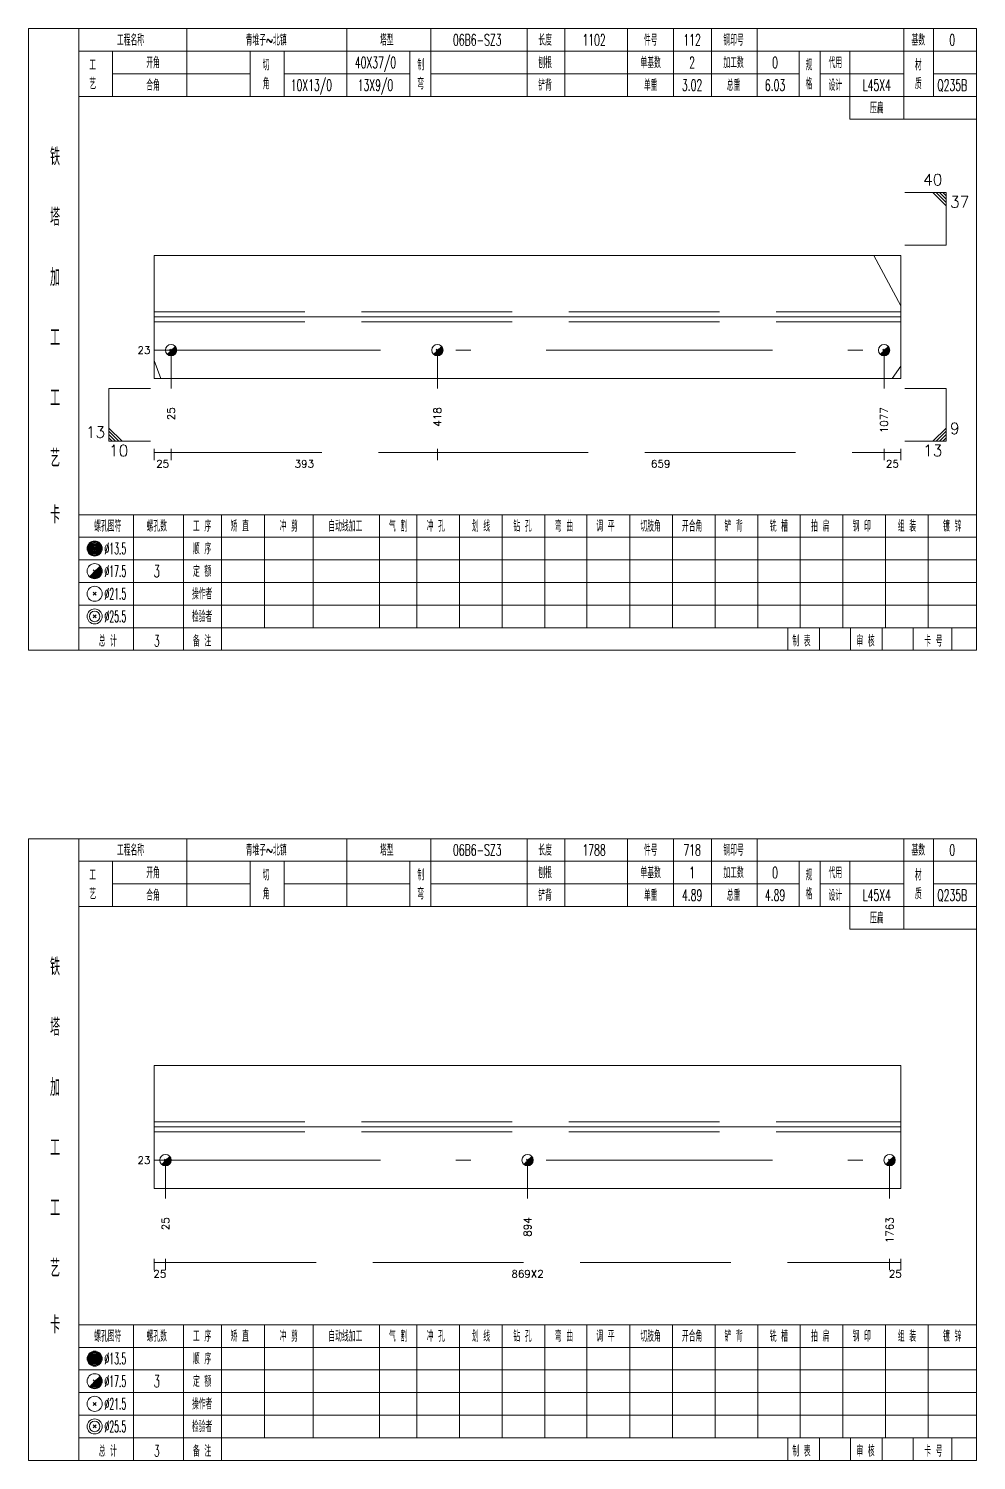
# Model space of a CAD drawing. Extents: x 0 to 30090, y 0 to 380.
# Drawn here: x 2712.6 to 2964, y 0 to 380 of the extents above; entities that cross this region are included whole.
import ezdxf
from ezdxf.enums import TextEntityAlignment as Align

# ---------------------------------------------------------------- set-up
doc = ezdxf.new("R2010")
doc.units = 0
doc.header["$LTSCALE"] = 20
doc.header["$MEASUREMENT"] = 0
doc.linetypes.add('一点画线', pattern=[5.2, 3, -1, 0.2, -1])
doc.linetypes.add('虚线', pattern=[2.75, 2, -0.75])
doc.layers.get('0').update_dxf_attribs({"linetype": 'CONTINUOUS', "lineweight": 25})
for name, color, linetype, lineweight in [('1', 7, 'CONTINUOUS', 25), ('4', 7, 'CONTINUOUS', 25), ('5', 7, 'CONTINUOUS', 25)]:
    doc.layers.add(name, color=color, linetype=linetype, lineweight=lineweight)
doc.styles.get("Standard").update_dxf_attribs({"font": 'simplex', "width": 0.7, "bigfont": 'gbhzfs.shx'})

# ---------------------------------------------------------------- blocks, each defined once
blk = doc.blocks.new('孔17.5')
at = {"layer": '5', "color": 7, "linetype": 'Continuous', "lineweight": 13}
for p, q in [((-0.2, -0.2), (0.2, 0.2)), ((-0.2, 0.2), (0.2, -0.2))]:
    blk.add_line(p, q, dxfattribs=at)
blk.add_circle((0, 0), 1, dxfattribs=at)
for radius in [0.9, 0.8, 0.7, 0.6, 0.5, 0.4, 0.3, 0.2, 0.1]:
    blk.add_arc((0, 0), radius, 225, 45, dxfattribs=at)

msp = doc.modelspace()

# ---------------------------------------------------------------- linework, layer by layer
at = {"color": 7, "linetype": 'Continuous', "lineweight": 13}
for p, q in [((2956, 336.5), (2945, 336.5)), ((2952.5, 336.5), (2956, 333)), ((2953.38, 336.5), (2956, 333.88)), ((2954.25, 336.5), (2956, 334.75)), ((2955.12, 336.5), (2956, 335.62)), ((2956, 322.5), (2956, 336.5)), ((2944, 306.4), (2936.81, 319.83)), ((2956, 322.5), (2945, 322.5)), ((2750.39, 294.67), (2750.39, 284.5)), ((2821.04, 294.67), (2821.04, 284.5)), ((2939.51, 294.67), (2939.51, 284.5)), ((2745.9, 291.89), (2747.7, 287.17)), ((2944, 290.43), (2941.66, 287.17)), ((2733.9, 284.5), (2744.9, 284.5)), ((2733.9, 284.5), (2733.9, 270.5)), ((2956, 284.5), (2945, 284.5)), ((2956, 284.5), (2956, 270.5)), ((2737.4, 270.5), (2733.9, 274)), ((2952.5, 270.5), (2956, 274)), ((2736.53, 270.5), (2733.9, 273.12)), ((2735.65, 270.5), (2733.9, 272.25)), ((2734.78, 270.5), (2733.9, 271.38)), ((2733.9, 270.5), (2744.9, 270.5)), ((2956, 270.5), (2945, 270.5)), ((2953.38, 270.5), (2956, 273.12)), ((2954.25, 270.5), (2956, 272.25)), ((2955.12, 270.5), (2956, 271.38)), ((2748.9, 79.67), (2748.9, 69.5)), ((2844.95, 79.67), (2844.95, 69.5)), ((2941, 79.67), (2941, 69.5))]:
    msp.add_line(p, q, dxfattribs=at)
at = {"color": 7, "linetype": 'Continuous', "lineweight": 18}
for p, q in [((2745.9, 319.83), (2745.9, 287.17)), ((2745.9, 319.83), (2944, 319.83)), ((2944, 319.83), (2944, 287.17)), ((2745.9, 303.5), (2944, 303.5)), ((2745.9, 104.83), (2745.9, 72.17)), ((2745.9, 104.83), (2944, 104.83)), ((2944, 104.83), (2944, 72.17)), ((2745.9, 88.5), (2944, 88.5))]:
    msp.add_line(p, q, dxfattribs=at)
at = {"color": 1, "linetype": '虚线', "lineweight": 18}
for p, q in [((2745.9, 304.83), (2944, 304.83)), ((2745.9, 302.17), (2944, 302.17)), ((2745.9, 89.83), (2944, 89.83)), ((2745.9, 87.17), (2944, 87.17))]:
    msp.add_line(p, q, dxfattribs=at)
at = {"color": 3, "linetype": '一点画线', "lineweight": 13}
for p, q in [((2745.9, 294.67), (2944, 294.67)), ((2745.9, 79.67), (2944, 79.67))]:
    msp.add_line(p, q, dxfattribs=at)
at = {"color": 8, "linetype": '虚线', "lineweight": 9}
for p, q in [((2745.9, 268.5), (2745.9, 265.5)), ((2745.9, 267.5), (2750.39, 267.5)), ((2750.39, 268.5), (2750.39, 265.5)), ((2750.39, 268.5), (2750.39, 265.5)), ((2750.39, 267.5), (2821.04, 267.5)), ((2821.04, 268.5), (2821.04, 265.5)), ((2821.04, 268.5), (2821.04, 265.5)), ((2821.04, 267.5), (2939.51, 267.5)), ((2939.51, 268.5), (2939.51, 265.5)), ((2939.51, 268.5), (2939.51, 265.5)), ((2939.51, 267.5), (2944, 267.5)), ((2944, 268.5), (2944, 265.5)), ((2745.9, 53.5), (2745.9, 50.5)), ((2748.9, 53.5), (2748.9, 50.5)), ((2748.9, 53.5), (2748.9, 50.5)), ((2941, 53.5), (2941, 50.5)), ((2941, 53.5), (2941, 50.5)), ((2944, 53.5), (2944, 50.5)), ((2745.9, 52.5), (2748.9, 52.5)), ((2748.9, 52.5), (2941, 52.5)), ((2941, 52.5), (2944, 52.5))]:
    msp.add_line(p, q, dxfattribs=at)
at = {"layer": '1', "color": 7, "linetype": 'Continuous', "lineweight": 18}
for p, q in [((2745.9, 287.17), (2944, 287.17)), ((2745.9, 72.17), (2944, 72.17))]:
    msp.add_line(p, q, dxfattribs=at)
at = {"layer": '4', "color": 1, "linetype": 'Continuous', "lineweight": 18}
for p, q in [((2725.9, 215), (2725.9, 380)), ((2754.6, 362), (2754.6, 380)), ((2797, 362), (2797, 380)), ((2819.3, 362), (2819.3, 380)), ((2844.8, 362), (2844.8, 380)), ((2854.8, 362), (2854.8, 380)), ((2871.5, 362), (2871.5, 380)), ((2883.7, 362), (2883.7, 380)), ((2893.7, 362), (2893.7, 380)), ((2905.9, 362), (2905.9, 380)), ((2944.8, 356), (2944.8, 380)), ((2952.6, 362), (2952.6, 380)), ((2725.9, 374), (2964, 374)), ((2734.8, 362), (2734.8, 374)), ((2771.4, 362), (2771.4, 374)), ((2780.4, 362), (2780.4, 374)), ((2813.7, 362), (2813.7, 374)), ((2917, 362), (2917, 374)), ((2922.6, 362), (2922.6, 374)), ((2930.4, 356), (2930.4, 374)), ((2734.8, 368), (2771.4, 368)), ((2780.4, 368), (2813.7, 368)), ((2819.3, 368), (2917, 368)), ((2922.6, 368), (2944.8, 368)), ((2952.6, 368), (2964, 368)), ((2725.9, 362), (2964, 362)), ((2930.4, 356), (2964, 356)), ((2725.9, 251), (2964, 251)), ((2740.4, 215), (2740.4, 251)), ((2753.7, 215), (2753.7, 251)), ((2763.8, 215), (2763.8, 251)), ((2775.2, 221), (2775.2, 251)), ((2788.1, 221), (2788.1, 251)), ((2805.7, 221), (2805.7, 251)), ((2815.6, 221), (2815.6, 251)), ((2826.9, 221), (2826.9, 251)), ((2838.2, 221), (2838.2, 251)), ((2849.5, 221), (2849.5, 251)), ((2860.7, 221), (2860.7, 251)), ((2872.1, 221), (2872.1, 251)), ((2883.4, 221), (2883.4, 251)), ((2894.7, 221), (2894.7, 251)), ((2906, 221), (2906, 251)), ((2917.3, 221), (2917.3, 251)), ((2928.6, 221), (2928.6, 251)), ((2939.9, 221), (2939.9, 251)), ((2951.2, 221), (2951.2, 251)), ((2725.9, 245), (2964, 245)), ((2725.9, 239), (2964, 239)), ((2725.9, 233), (2964, 233)), ((2725.9, 227), (2964, 227)), ((2725.9, 221), (2964, 221)), ((2914, 215), (2914, 221)), ((2922.4, 215), (2922.4, 221)), ((2930.6, 215), (2930.6, 221)), ((2939, 215), (2939, 221)), ((2947.2, 215), (2947.2, 221)), ((2957.5, 215), (2957.5, 221)), ((2725.9, 0), (2725.9, 165)), ((2754.6, 147), (2754.6, 165)), ((2797, 147), (2797, 165)), ((2819.3, 147), (2819.3, 165)), ((2844.8, 147), (2844.8, 165)), ((2854.8, 147), (2854.8, 165)), ((2871.5, 147), (2871.5, 165)), ((2883.7, 147), (2883.7, 165)), ((2893.7, 147), (2893.7, 165)), ((2905.9, 147), (2905.9, 165)), ((2944.8, 141), (2944.8, 165)), ((2952.6, 147), (2952.6, 165)), ((2725.9, 159), (2964, 159)), ((2734.8, 147), (2734.8, 159)), ((2771.4, 147), (2771.4, 159)), ((2780.4, 147), (2780.4, 159)), ((2813.7, 147), (2813.7, 159)), ((2917, 147), (2917, 159)), ((2922.6, 147), (2922.6, 159)), ((2930.4, 141), (2930.4, 159)), ((2734.8, 153), (2771.4, 153)), ((2780.4, 153), (2813.7, 153)), ((2819.3, 153), (2917, 153)), ((2922.6, 153), (2944.8, 153)), ((2952.6, 153), (2964, 153)), ((2725.9, 147), (2964, 147)), ((2930.4, 141), (2964, 141)), ((2725.9, 36), (2964, 36)), ((2740.4, 0), (2740.4, 36)), ((2753.7, 0), (2753.7, 36)), ((2763.8, 0), (2763.8, 36)), ((2775.2, 6), (2775.2, 36)), ((2788.1, 6), (2788.1, 36)), ((2805.7, 6), (2805.7, 36)), ((2815.6, 6), (2815.6, 36)), ((2826.9, 6), (2826.9, 36)), ((2838.2, 6), (2838.2, 36)), ((2849.5, 6), (2849.5, 36)), ((2860.7, 6), (2860.7, 36)), ((2872.1, 6), (2872.1, 36)), ((2883.4, 6), (2883.4, 36)), ((2894.7, 6), (2894.7, 36)), ((2906, 6), (2906, 36)), ((2917.3, 6), (2917.3, 36)), ((2928.6, 6), (2928.6, 36)), ((2939.9, 6), (2939.9, 36)), ((2951.2, 6), (2951.2, 36)), ((2725.9, 30), (2964, 30)), ((2725.9, 24), (2964, 24)), ((2725.9, 18), (2964, 18)), ((2725.9, 12), (2964, 12)), ((2725.9, 6), (2964, 6)), ((2914, 0), (2914, 6)), ((2922.4, 0), (2922.4, 6)), ((2930.6, 0), (2930.6, 6)), ((2939, 0), (2939, 6)), ((2947.2, 0), (2947.2, 6)), ((2957.5, 0), (2957.5, 6))]:
    msp.add_line(p, q, dxfattribs=at)
at = {"layer": '4', "color": 7, "linetype": 'Continuous', "lineweight": 13}
for p, q in [((2729.9, 241.8), (2730.3, 242.2)), ((2730.3, 241.8), (2729.9, 242.2)), ((2729.7, 235.6), (2730.5, 236.4)), ((2729.7, 236.4), (2730.5, 235.6)), ((2729.7, 229.6), (2730.5, 230.4)), ((2729.7, 230.4), (2730.5, 229.6)), ((2729.7, 223.6), (2730.5, 224.4)), ((2729.7, 224.4), (2730.5, 223.6)), ((2729.9, 26.8), (2730.3, 27.2)), ((2730.3, 26.8), (2729.9, 27.2)), ((2729.7, 20.6), (2730.5, 21.4)), ((2729.7, 21.4), (2730.5, 20.6)), ((2729.7, 14.6), (2730.5, 15.4)), ((2729.7, 15.4), (2730.5, 14.6)), ((2729.7, 8.6), (2730.5, 9.4)), ((2729.7, 9.4), (2730.5, 8.6))]:
    msp.add_line(p, q, dxfattribs=at)
at = {"layer": '4', "color": 1, "linetype": 'Continuous', "lineweight": 18}
for points in [[(2712.6, 380), (2712.6, 215), (2964, 215), (2964, 380)], [(2712.6, 165), (2712.6, 0), (2964, 0), (2964, 165)]]:
    msp.add_lwpolyline(points, close=True, dxfattribs=at)
at = {"layer": '4', "color": 7, "linetype": 'Continuous', "lineweight": 13}
for centre, radius in [((2730.1, 242), 2), ((2730.1, 242), 1.8), ((2730.1, 242), 1.6), ((2730.1, 242), 1.4), ((2730.1, 242), 1.2), ((2730.1, 242), 1), ((2730.1, 242), 0.8), ((2730.1, 242), 0.6), ((2730.1, 242), 0.4), ((2730.1, 242), 0.2), ((2730.1, 236), 2), ((2730.1, 230), 2), ((2730.1, 224), 2), ((2730.1, 224), 1.4), ((2730.1, 27), 2), ((2730.1, 27), 1.8), ((2730.1, 27), 1.6), ((2730.1, 27), 1.4), ((2730.1, 27), 1.2), ((2730.1, 27), 1), ((2730.1, 27), 0.8), ((2730.1, 27), 0.6), ((2730.1, 27), 0.4), ((2730.1, 27), 0.2), ((2730.1, 21), 2), ((2730.1, 15), 2), ((2730.1, 9), 2), ((2730.1, 9), 1.4)]:
    msp.add_circle(centre, radius, dxfattribs=at)
for centre, radius in [((2730.1, 236), 1.8), ((2730.1, 236), 1.6), ((2730.1, 236), 1.4), ((2730.1, 236), 1.2), ((2730.1, 236), 1), ((2730.1, 236), 0.8), ((2730.1, 236), 0.6), ((2730.1, 236), 0.4), ((2730.1, 236), 0.2), ((2730.1, 21), 1.8), ((2730.1, 21), 1.6), ((2730.1, 21), 1.4), ((2730.1, 21), 1.2), ((2730.1, 21), 1), ((2730.1, 21), 0.8), ((2730.1, 21), 0.6), ((2730.1, 21), 0.4), ((2730.1, 21), 0.2)]:
    msp.add_arc(centre, radius, 225, 45, dxfattribs=at)

# ---------------------------------------------------------------- block references
at = {"layer": '1', "color": 7, "linetype": 'Continuous', "lineweight": 13, "xscale": 1.5, "yscale": 1.5, "zscale": 1.5}
for p in [(2750.39, 294.67), (2821.04, 294.67), (2939.51, 294.67), (2748.9, 79.67), (2844.95, 79.67), (2941, 79.67)]:
    msp.add_blockref('孔17.5', p, dxfattribs=at)

# ---------------------------------------------------------------- texts
at = {"color": 7, "linetype": 'Continuous', "lineweight": 13}
for s, p in [('40', (2955, 337.5)), ('13', (2732.9, 270.5))]:
    msp.add_text(s, height=3, dxfattribs=at).set_placement(p, align=Align.BOTTOM_RIGHT)
for s, p in [('37', (2957, 335.5)), ('10', (2733.9, 269.5))]:
    msp.add_text(s, height=3, dxfattribs=at).set_placement(p, align=Align.TOP_LEFT)
for p in [(2744.9, 294.67), (2744.9, 79.67)]:
    msp.add_text('23', height=2, dxfattribs=at).set_placement(p, align=Align.MIDDLE_RIGHT)
msp.add_text('9', height=3, dxfattribs=at).set_placement((2957, 271.5), align=Align.BOTTOM_LEFT)
msp.add_text('13', height=3, dxfattribs=at).set_placement((2955, 269.5), align=Align.TOP_RIGHT)
at = {"color": 8, "linetype": 'Continuous', "lineweight": 9}
for s, p in [('25', (2748.15, 265.5)), ('393', (2785.72, 265.5)), ('659', (2880.27, 265.5)), ('25', (2941.75, 265.5)), ('25', (2747.4, 50.5)), ('869X2', (2844.95, 50.5)), ('25', (2942.5, 50.5))]:
    msp.add_text(s, height=2, dxfattribs=at).set_placement(p, align=Align.TOP_CENTER)
at = {"layer": '1', "color": 7, "linetype": 'Continuous', "lineweight": 13}
for s, p in [('25', (2750.39, 279.5)), ('418', (2821.04, 279.5)), ('1077', (2939.51, 279.5)), ('25', (2748.9, 64.5)), ('894', (2844.95, 64.5)), ('1763', (2941, 64.5))]:
    msp.add_text(s, height=2, rotation=90, dxfattribs=at).set_placement(p, align=Align.MIDDLE_RIGHT)
at = {"layer": '4', "color": 1, "linetype": 'Continuous', "lineweight": 13}
for s, height, width, p in [('工程名称', 3, 0.6, (2739.6, 377)), ('青堆子~北镇', 3, 0.6, (2775.6, 377)), ('塔型', 3, 0.6, (2807.6, 377)), ('06B6-SZ3', 3, 0.6, (2831.6, 377)), ('长度', 3, 0.6, (2849.6, 377)), ('1102', 3, 0.6, (2862.6, 377)), ('件号', 3, 0.6, (2877.6, 377)), ('112', 3, 0.6, (2888.6, 377)), ('钢印号', 3, 0.6, (2899.6, 377)), ('基数', 3, 0.6, (2948.6, 377)), ('0', 3, 0.6, (2957.6, 377)), ('开角', 3, 0.6, (2745.6, 371)), ('40X37/0', 3, 0.6, (2804.6, 371)), ('刨根', 3, 0.6, (2849.6, 371)), ('单基数', 3, 0.6, (2877.6, 371)), ('2', 3, 0.6, (2888.6, 371)), ('加工数', 3, 0.6, (2899.6, 371)), ('0', 3, 0.6, (2910.6, 371)), ('代用', 3, 0.6, (2926.6, 371)), ('工', 3, 0.6, (2729.6, 370.4)), ('切', 3, 0.6, (2775.6, 370.4)), ('制', 3, 0.6, (2816.6, 370.4)), ('规', 3, 0.6, (2919.6, 370.4)), ('材', 3, 0.6, (2948.6, 370.4)), ('艺', 3, 0.6, (2729.6, 365.4)), ('合角', 3, 0.6, (2745.6, 365)), ('角', 3, 0.6, (2775.6, 365.4)), ('10X13/0', 3, 0.6, (2787.6, 365)), ('13X9/0', 3, 0.6, (2804.6, 365)), ('弯', 3, 0.6, (2816.6, 365.4)), ('铲背', 3, 0.6, (2849.6, 365)), ('单重', 3, 0.6, (2877.6, 365)), ('3.02', 3, 0.6, (2888.6, 365)), ('总重', 3, 0.6, (2899.6, 365)), ('6.03', 3, 0.6, (2910.6, 365)), ('格', 3, 0.6, (2919.6, 365.4)), ('设计', 3, 0.6, (2926.6, 365)), ('L45X4', 3, 0.6, (2937.6, 365)), ('质', 3, 0.6, (2948.6, 365.4)), ('Q235B', 3, 0.6, (2957.6, 365)), ('压扁', 3, 0.6, (2937.6, 359)), ('铁', 4.6, 0.8, (2719.6, 346)), ('塔', 4.6, 0.8, (2719.6, 330)), ('加', 4.6, 0.8, (2719.6, 314)), ('工', 4.6, 0.8, (2719.6, 298)), ('工', 4.6, 0.8, (2719.6, 282)), ('艺', 4.6, 0.8, (2719.6, 266)), ('卡', 4.6, 0.8, (2719.6, 251)), ('螺孔图符', 3, 0.6, (2733.6, 248)), ('螺孔数', 3, 0.6, (2746.6, 248)), ('工 序', 3, 0.6, (2758.6, 248)), ('矫 直', 3, 0.6, (2768.6, 248)), ('冲 剪', 3, 0.6, (2781.6, 248)), ('自动线加工', 3, 0.6, (2796.6, 248)), ('气 割', 3, 0.6, (2810.6, 248)), ('冲 孔', 3, 0.6, (2820.6, 248)), ('划 线', 3, 0.6, (2832.6, 248)), ('钻 孔', 3, 0.6, (2843.6, 248)), ('弯 曲', 3, 0.6, (2854.6, 248)), ('调 平', 3, 0.6, (2865.6, 248)), ('切肢角', 3, 0.6, (2877.6, 248)), ('开合角', 3, 0.6, (2888.6, 248)), ('铲 背', 3, 0.6, (2899.6, 248)), ('铣 槽', 3, 0.6, (2911.6, 248)), ('拍 扁', 3, 0.6, (2922.6, 248)), ('钢 印', 3, 0.6, (2933.6, 248)), ('组 装', 3, 0.6, (2945.6, 248)), ('镀 锌', 3, 0.6, (2957.6, 248)), ('%%C13.5', 3, 0.5, (2735.6, 242)), ('顺 序', 3, 0.6, (2758.6, 242)), ('%%C17.5', 3, 0.5, (2735.6, 236)), ('3', 3.2, 0.6, (2746.6, 236)), ('定 额', 3, 0.6, (2758.6, 236)), ('操作者', 3, 0.6, (2758.6, 230)), ('%%C21.5', 3, 0.5, (2735.6, 230)), ('%%C25.5', 3, 0.5, (2735.6, 224)), ('检验者', 3, 0.6, (2758.6, 224)), ('总 计', 3, 0.6, (2733.6, 217.5)), ('3', 3, 0.6, (2746.6, 217.5)), ('备 注', 3, 0.6, (2758.6, 217.5)), ('制 表', 3, 0.6, (2917.6, 217.5)), ('审 核', 3, 0.6, (2934.6, 217.5)), ('卡 号', 3, 0.6, (2952.6, 217.5)), ('工程名称', 3, 0.6, (2739.6, 162)), ('青堆子~北镇', 3, 0.6, (2775.6, 162)), ('塔型', 3, 0.6, (2807.6, 162)), ('06B6-SZ3', 3, 0.6, (2831.6, 162)), ('长度', 3, 0.6, (2849.6, 162)), ('1788', 3, 0.6, (2862.6, 162)), ('件号', 3, 0.6, (2877.6, 162)), ('718', 3, 0.6, (2888.6, 162)), ('钢印号', 3, 0.6, (2899.6, 162)), ('基数', 3, 0.6, (2948.6, 162)), ('0', 3, 0.6, (2957.6, 162)), ('工', 3, 0.6, (2729.6, 155.4)), ('开角', 3, 0.6, (2745.6, 156)), ('切', 3, 0.6, (2775.6, 155.4)), ('制', 3, 0.6, (2816.6, 155.4)), ('刨根', 3, 0.6, (2849.6, 156)), ('单基数', 3, 0.6, (2877.6, 156)), ('1', 3, 0.6, (2888.6, 156)), ('加工数', 3, 0.6, (2899.6, 156)), ('0', 3, 0.6, (2910.6, 156)), ('规', 3, 0.6, (2919.6, 155.4)), ('代用', 3, 0.6, (2926.6, 156)), ('材', 3, 0.6, (2948.6, 155.4)), ('艺', 3, 0.6, (2729.6, 150.4)), ('角', 3, 0.6, (2775.6, 150.4)), ('弯', 3, 0.6, (2816.6, 150.4)), ('格', 3, 0.6, (2919.6, 150.4)), ('质', 3, 0.6, (2948.6, 150.4)), ('合角', 3, 0.6, (2745.6, 150)), ('铲背', 3, 0.6, (2849.6, 150)), ('单重', 3, 0.6, (2877.6, 150)), ('4.89', 3, 0.6, (2888.6, 150)), ('总重', 3, 0.6, (2899.6, 150)), ('4.89', 3, 0.6, (2910.6, 150)), ('设计', 3, 0.6, (2926.6, 150)), ('L45X4', 3, 0.6, (2937.6, 150)), ('Q235B', 3, 0.6, (2957.6, 150)), ('压扁', 3, 0.6, (2937.6, 144)), ('铁', 4.6, 0.8, (2719.6, 131)), ('塔', 4.6, 0.8, (2719.6, 115)), ('加', 4.6, 0.8, (2719.6, 99)), ('工', 4.6, 0.8, (2719.6, 83)), ('工', 4.6, 0.8, (2719.6, 67)), ('艺', 4.6, 0.8, (2719.6, 51)), ('卡', 4.6, 0.8, (2719.6, 36)), ('螺孔图符', 3, 0.6, (2733.6, 33)), ('螺孔数', 3, 0.6, (2746.6, 33)), ('工 序', 3, 0.6, (2758.6, 33)), ('矫 直', 3, 0.6, (2768.6, 33)), ('冲 剪', 3, 0.6, (2781.6, 33)), ('自动线加工', 3, 0.6, (2796.6, 33)), ('气 割', 3, 0.6, (2810.6, 33)), ('冲 孔', 3, 0.6, (2820.6, 33)), ('划 线', 3, 0.6, (2832.6, 33)), ('钻 孔', 3, 0.6, (2843.6, 33)), ('弯 曲', 3, 0.6, (2854.6, 33)), ('调 平', 3, 0.6, (2865.6, 33)), ('切肢角', 3, 0.6, (2877.6, 33)), ('开合角', 3, 0.6, (2888.6, 33)), ('铲 背', 3, 0.6, (2899.6, 33)), ('铣 槽', 3, 0.6, (2911.6, 33)), ('拍 扁', 3, 0.6, (2922.6, 33)), ('钢 印', 3, 0.6, (2933.6, 33)), ('组 装', 3, 0.6, (2945.6, 33)), ('镀 锌', 3, 0.6, (2957.6, 33)), ('%%C13.5', 3, 0.5, (2735.6, 27)), ('顺 序', 3, 0.6, (2758.6, 27)), ('定 额', 3, 0.6, (2758.6, 21)), ('%%C17.5', 3, 0.5, (2735.6, 21)), ('3', 3.2, 0.6, (2746.6, 21)), ('%%C21.5', 3, 0.5, (2735.6, 15)), ('操作者', 3, 0.6, (2758.6, 15)), ('%%C25.5', 3, 0.5, (2735.6, 9)), ('检验者', 3, 0.6, (2758.6, 9)), ('总 计', 3, 0.6, (2733.6, 2.5)), ('3', 3, 0.6, (2746.6, 2.5)), ('备 注', 3, 0.6, (2758.6, 2.5)), ('制 表', 3, 0.6, (2917.6, 2.5)), ('审 核', 3, 0.6, (2934.6, 2.5)), ('卡 号', 3, 0.6, (2952.6, 2.5))]:
    msp.add_text(s, height=height, dxfattribs=dict(at, width=width)).set_placement(p, align=Align.MIDDLE_CENTER)

doc.saveas('drawing.dxf')
